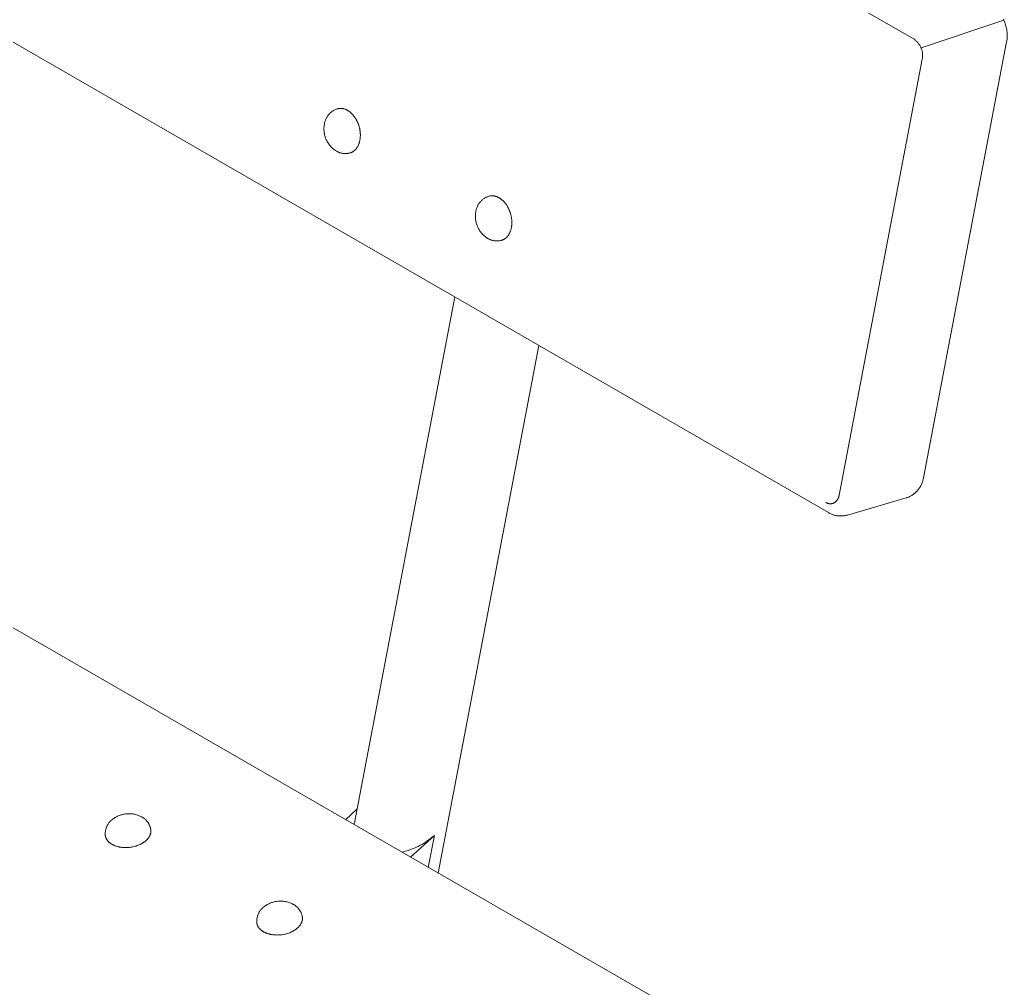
# Model space of a CAD drawing. Header units: millimetres. Extents: x -253 to 4295, y -442 to 2895.
# Drawn here: x 3971.9 to 4227, y 851.1 to 1101.4 of the extents above; entities that cross this region are included whole.
import ezdxf

# ---------------------------------------------------------------- set-up
doc = ezdxf.new("R2010")
doc.units = ezdxf.units.MM
doc.layers.add('ZANO_R', color=7, linetype='Continuous', lineweight=0)

msp = doc.modelspace()

# ---------------------------------------------------------------- linework, layer by layer
at = {"layer": 'ZANO_R'}
for p, q in [((3207.81, 1670.93), (4202.96, 1096.38)), ((4180.87, 974.03), (3185.72, 1548.59)), ((3161.99, 1410.89), (4157.14, 836.34)), ((4204.77, 1094.13), (4226.15, 1101.29)), ((4226.01, 1101.56), (4226.15, 1101.28)), ((4226.15, 1101.28), (4226.29, 1100.99)), ((4226.29, 1100.99), (4226.41, 1100.7)), ((4226.41, 1100.7), (4226.52, 1100.4)), ((4226.52, 1100.4), (4226.62, 1100.1)), ((4226.62, 1100.1), (4226.71, 1099.8)), ((4226.71, 1099.8), (4226.78, 1099.49)), ((4226.78, 1099.49), (4226.85, 1099.19)), ((4226.85, 1099.19), (4226.91, 1098.87)), ((4226.91, 1098.87), (4226.96, 1098.56)), ((4226.96, 1098.56), (4226.99, 1098.25)), ((4226.99, 1098.25), (4227.02, 1097.93)), ((4227.02, 1096.98), (4227, 1096.67)), ((4227.02, 1097.93), (4227.03, 1097.62)), ((4227.03, 1097.3), (4227.02, 1096.98)), ((4227.03, 1097.62), (4227.03, 1097.3)), ((4203.11, 1096.28), (4202.96, 1096.38)), ((4203.25, 1096.17), (4203.11, 1096.28)), ((4203.39, 1096.05), (4203.25, 1096.17)), ((4203.52, 1095.93), (4203.39, 1096.05)), ((4203.65, 1095.81), (4203.52, 1095.93)), ((4203.77, 1095.68), (4203.65, 1095.81)), ((4203.89, 1095.55), (4203.77, 1095.68)), ((4204.01, 1095.42), (4203.89, 1095.55)), ((4204.12, 1095.28), (4204.01, 1095.42)), ((4204.22, 1095.13), (4204.12, 1095.28)), ((4204.32, 1094.99), (4204.22, 1095.13)), ((4204.42, 1094.84), (4204.32, 1094.99)), ((4204.51, 1094.68), (4204.42, 1094.84)), ((4204.59, 1094.53), (4204.51, 1094.68)), ((4204.67, 1094.37), (4204.59, 1094.53)), ((4204.74, 1094.21), (4204.67, 1094.37)), ((4226.88, 1095.73), (4205.4, 983.06)), ((4226.93, 1096.04), (4226.88, 1095.73)), ((4226.97, 1096.35), (4226.93, 1096.04)), ((4227, 1096.67), (4226.97, 1096.35)), ((4204.81, 1094.04), (4204.74, 1094.21)), ((4204.87, 1093.87), (4204.81, 1094.04)), ((4204.93, 1093.71), (4204.87, 1093.87)), ((4204.98, 1093.54), (4204.93, 1093.71)), ((4205.03, 1093.36), (4204.98, 1093.54)), ((4205.07, 1093.19), (4205.03, 1093.36)), ((4205.1, 1093.01), (4205.07, 1093.19)), ((4205.12, 1092.84), (4205.1, 1093.01)), ((4205.14, 1092.66), (4205.12, 1092.84)), ((4205.16, 1092.48), (4205.14, 1092.66)), ((4205.17, 1092.31), (4205.16, 1092.48)), ((4205.16, 1091.77), (4205.17, 1091.95)), ((4205.17, 1092.13), (4205.17, 1092.31)), ((4205.17, 1091.95), (4205.17, 1092.13)), ((4205.09, 1091.24), (4183.6, 978.57)), ((4205.09, 1091.24), (4205.12, 1091.42)), ((4205.12, 1091.42), (4205.14, 1091.6)), ((4205.14, 1091.6), (4205.16, 1091.77)), ((4051.34, 1076.35), (4051.43, 1076.49)), ((4051.43, 1076.49), (4051.53, 1076.63)), ((4051.53, 1076.63), (4051.63, 1076.76)), ((4051.63, 1076.76), (4051.74, 1076.89)), ((4051.74, 1076.89), (4051.85, 1077.02)), ((4051.85, 1077.02), (4051.96, 1077.15)), ((4051.96, 1077.15), (4052.08, 1077.27)), ((4052.08, 1077.27), (4052.21, 1077.38)), ((4052.21, 1077.38), (4052.34, 1077.49)), ((4052.34, 1077.49), (4052.47, 1077.6)), ((4052.47, 1077.6), (4052.6, 1077.7)), ((4052.6, 1077.7), (4052.74, 1077.8)), ((4052.74, 1077.8), (4052.89, 1077.89)), ((4052.89, 1077.89), (4053.03, 1077.98)), ((4053.03, 1077.98), (4053.18, 1078.07)), ((4053.18, 1078.07), (4053.33, 1078.14)), ((4053.33, 1078.14), (4053.48, 1078.22)), ((4053.48, 1078.22), (4053.64, 1078.28)), ((4053.64, 1078.28), (4053.8, 1078.34)), ((4053.8, 1078.34), (4053.96, 1078.4)), ((4054.07, 1078.43), (4053.96, 1078.4)), ((4054.18, 1078.45), (4054.07, 1078.43)), ((4054.3, 1078.47), (4054.18, 1078.45)), ((4054.41, 1078.49), (4054.3, 1078.47)), ((4054.53, 1078.5), (4054.41, 1078.49)), ((4054.64, 1078.51), (4054.53, 1078.5)), ((4054.76, 1078.51), (4054.64, 1078.51)), ((4054.87, 1078.51), (4054.76, 1078.51)), ((4054.99, 1078.51), (4054.87, 1078.51)), ((4055.1, 1078.5), (4054.99, 1078.51)), ((4055.22, 1078.49), (4055.1, 1078.5)), ((4055.33, 1078.47), (4055.22, 1078.49)), ((4055.45, 1078.45), (4055.33, 1078.47)), ((4055.56, 1078.43), (4055.45, 1078.45)), ((4055.67, 1078.4), (4055.56, 1078.43)), ((4055.78, 1078.37), (4055.67, 1078.4)), ((4055.9, 1078.33), (4055.78, 1078.37)), ((4056, 1078.3), (4055.9, 1078.33)), ((4056.11, 1078.25), (4056, 1078.3)), ((4056.22, 1078.21), (4056.11, 1078.25)), ((4056.32, 1078.16), (4056.22, 1078.21)), ((4056.43, 1078.11), (4056.32, 1078.16)), ((4056.53, 1078.05), (4056.43, 1078.11)), ((4056.63, 1077.99), (4056.53, 1078.05)), ((4056.72, 1077.93), (4056.63, 1077.99)), ((4056.81, 1077.88), (4056.72, 1077.93)), ((4056.9, 1077.82), (4056.81, 1077.88)), ((4057, 1077.75), (4056.9, 1077.82)), ((4057.09, 1077.68), (4057, 1077.75)), ((4057.18, 1077.61), (4057.09, 1077.68)), ((4057.28, 1077.54), (4057.18, 1077.61)), ((4057.37, 1077.46), (4057.28, 1077.54)), ((4057.46, 1077.38), (4057.37, 1077.46)), ((4057.56, 1077.3), (4057.46, 1077.38)), ((4057.65, 1077.21), (4057.56, 1077.3)), ((4057.74, 1077.12), (4057.65, 1077.21)), ((4057.83, 1077.03), (4057.74, 1077.12)), ((4057.92, 1076.93), (4057.83, 1077.03)), ((4058.01, 1076.83), (4057.92, 1076.93)), ((4058.1, 1076.73), (4058.01, 1076.83)), ((4058.18, 1076.62), (4058.1, 1076.73)), ((4058.27, 1076.51), (4058.18, 1076.62)), ((4058.36, 1076.4), (4058.27, 1076.51)), ((4050.54, 1073.76), (4050.57, 1073.99)), ((4050.57, 1073.99), (4050.6, 1074.22)), ((4050.6, 1074.22), (4050.64, 1074.45)), ((4050.64, 1074.45), (4050.66, 1074.62)), ((4050.66, 1074.62), (4050.7, 1074.78)), ((4050.7, 1074.78), (4050.74, 1074.95)), ((4050.74, 1074.95), (4050.78, 1075.11)), ((4050.78, 1075.11), (4050.83, 1075.27)), ((4050.83, 1075.27), (4050.89, 1075.43)), ((4050.89, 1075.43), (4050.95, 1075.59)), ((4050.95, 1075.59), (4051.02, 1075.75)), ((4051.02, 1075.75), (4051.09, 1075.9)), ((4051.09, 1075.9), (4051.17, 1076.05)), ((4051.17, 1076.05), (4051.25, 1076.2)), ((4051.25, 1076.2), (4051.34, 1076.35)), ((4058.44, 1076.29), (4058.36, 1076.4)), ((4058.52, 1076.17), (4058.44, 1076.29)), ((4058.6, 1076.05), (4058.52, 1076.17)), ((4058.68, 1075.93), (4058.6, 1076.05)), ((4058.76, 1075.8), (4058.68, 1075.93)), ((4058.83, 1075.68), (4058.76, 1075.8)), ((4058.9, 1075.55), (4058.83, 1075.68)), ((4058.97, 1075.42), (4058.9, 1075.55)), ((4059.04, 1075.28), (4058.97, 1075.42)), ((4059.11, 1075.15), (4059.04, 1075.28)), ((4059.17, 1075.01), (4059.11, 1075.15)), ((4059.24, 1074.87), (4059.17, 1075.01)), ((4059.29, 1074.73), (4059.24, 1074.87)), ((4059.35, 1074.59), (4059.29, 1074.73)), ((4059.41, 1074.45), (4059.35, 1074.59)), ((4059.46, 1074.3), (4059.41, 1074.45)), ((4059.51, 1074.16), (4059.46, 1074.3)), ((4059.55, 1074.01), (4059.51, 1074.16)), ((4059.6, 1073.87), (4059.55, 1074.01)), ((4050.52, 1073.31), (4050.53, 1073.54)), ((4050.52, 1073.08), (4050.52, 1073.31)), ((4050.53, 1072.85), (4050.52, 1073.08)), ((4050.53, 1073.54), (4050.54, 1073.76)), ((4050.55, 1072.62), (4050.53, 1072.85)), ((4050.57, 1072.39), (4050.55, 1072.62)), ((4050.6, 1072.16), (4050.57, 1072.39)), ((4050.64, 1071.94), (4050.6, 1072.16)), ((4050.69, 1071.71), (4050.64, 1071.94)), ((4050.74, 1071.49), (4050.69, 1071.71)), ((4050.81, 1071.27), (4050.74, 1071.49)), ((4059.64, 1073.72), (4059.6, 1073.87)), ((4059.68, 1073.57), (4059.64, 1073.72)), ((4059.71, 1073.42), (4059.68, 1073.57)), ((4059.75, 1073.28), (4059.71, 1073.42)), ((4059.78, 1073.13), (4059.75, 1073.28)), ((4059.81, 1072.98), (4059.78, 1073.13)), ((4059.83, 1072.84), (4059.81, 1072.98)), ((4059.85, 1072.69), (4059.83, 1072.84)), ((4059.87, 1072.55), (4059.85, 1072.69)), ((4059.89, 1072.4), (4059.87, 1072.55)), ((4059.9, 1072.26), (4059.89, 1072.4)), ((4059.91, 1072.12), (4059.9, 1072.26)), ((4059.92, 1071.97), (4059.91, 1072.12)), ((4059.93, 1071.83), (4059.92, 1071.97)), ((4059.92, 1071.29), (4059.93, 1071.42)), ((4059.93, 1071.7), (4059.93, 1071.83)), ((4059.93, 1071.56), (4059.93, 1071.7)), ((4059.93, 1071.42), (4059.93, 1071.56)), ((4050.88, 1071.05), (4050.81, 1071.27)), ((4050.95, 1070.83), (4050.88, 1071.05)), ((4051.04, 1070.62), (4050.95, 1070.83)), ((4051.13, 1070.41), (4051.04, 1070.62)), ((4051.23, 1070.2), (4051.13, 1070.41)), ((4051.34, 1070), (4051.23, 1070.2)), ((4051.45, 1069.8), (4051.34, 1070)), ((4051.57, 1069.6), (4051.45, 1069.8)), ((4051.7, 1069.41), (4051.57, 1069.6)), ((4051.83, 1069.22), (4051.7, 1069.41)), ((4051.97, 1069.04), (4051.83, 1069.22)), ((4052.11, 1068.86), (4051.97, 1069.04)), ((4052.27, 1068.69), (4052.11, 1068.86)), ((4059.32, 1068.82), (4059.38, 1068.94)), ((4059.38, 1068.94), (4059.44, 1069.07)), ((4059.44, 1069.07), (4059.49, 1069.2)), ((4059.49, 1069.2), (4059.54, 1069.33)), ((4059.54, 1069.33), (4059.59, 1069.47)), ((4059.59, 1069.47), (4059.64, 1069.6)), ((4059.64, 1069.6), (4059.68, 1069.74)), ((4059.68, 1069.74), (4059.72, 1069.87)), ((4059.72, 1069.87), (4059.75, 1070.01)), ((4059.75, 1070.01), (4059.78, 1070.15)), ((4059.78, 1070.15), (4059.81, 1070.29)), ((4059.81, 1070.29), (4059.83, 1070.41)), ((4059.83, 1070.41), (4059.85, 1070.53)), ((4059.85, 1070.53), (4059.87, 1070.65)), ((4059.87, 1070.65), (4059.88, 1070.77)), ((4059.88, 1070.77), (4059.9, 1070.9)), ((4059.9, 1070.9), (4059.91, 1071.03)), ((4059.91, 1071.03), (4059.92, 1071.16)), ((4059.92, 1071.16), (4059.92, 1071.29)), ((4052.42, 1068.52), (4052.27, 1068.69)), ((4052.59, 1068.36), (4052.42, 1068.52)), ((4052.75, 1068.2), (4052.59, 1068.36)), ((4052.93, 1068.05), (4052.75, 1068.2)), ((4053.11, 1067.91), (4052.93, 1068.05)), ((4053.29, 1067.77), (4053.11, 1067.91)), ((4053.48, 1067.64), (4053.29, 1067.77)), ((4053.67, 1067.51), (4053.48, 1067.64)), ((4053.81, 1067.43), (4053.67, 1067.51)), ((4053.94, 1067.36), (4053.81, 1067.43)), ((4054.08, 1067.29), (4053.94, 1067.36)), ((4054.23, 1067.23), (4054.08, 1067.29)), ((4054.37, 1067.17), (4054.23, 1067.23)), ((4054.52, 1067.11), (4054.37, 1067.17)), ((4054.66, 1067.06), (4054.52, 1067.11)), ((4054.81, 1067.02), (4054.66, 1067.06)), ((4054.96, 1066.98), (4054.81, 1067.02)), ((4055.12, 1066.95), (4054.96, 1066.98)), ((4055.27, 1066.92), (4055.12, 1066.95)), ((4055.42, 1066.89), (4055.27, 1066.92)), ((4055.58, 1066.87), (4055.42, 1066.89)), ((4055.73, 1066.86), (4055.58, 1066.87)), ((4055.89, 1066.85), (4055.73, 1066.86)), ((4056.04, 1066.85), (4055.89, 1066.85)), ((4056.2, 1066.85), (4056.04, 1066.85)), ((4056.36, 1066.86), (4056.2, 1066.85)), ((4056.51, 1066.87), (4056.36, 1066.86)), ((4056.67, 1066.89), (4056.51, 1066.87)), ((4056.82, 1066.91), (4056.67, 1066.89)), ((4056.97, 1066.94), (4056.82, 1066.91)), ((4057.13, 1066.98), (4056.97, 1066.94)), ((4057.28, 1067.02), (4057.13, 1066.98)), ((4057.28, 1067.02), (4057.34, 1067.03)), ((4057.34, 1067.03), (4057.4, 1067.05)), ((4057.4, 1067.05), (4057.46, 1067.07)), ((4057.46, 1067.07), (4057.52, 1067.1)), ((4057.52, 1067.1), (4057.58, 1067.12)), ((4057.58, 1067.12), (4057.64, 1067.15)), ((4057.64, 1067.15), (4057.69, 1067.17)), ((4057.69, 1067.17), (4057.75, 1067.2)), ((4057.75, 1067.2), (4057.81, 1067.23)), ((4057.81, 1067.23), (4057.87, 1067.26)), ((4057.87, 1067.26), (4057.92, 1067.29)), ((4057.92, 1067.29), (4057.98, 1067.32)), ((4057.98, 1067.32), (4058.03, 1067.36)), ((4058.03, 1067.36), (4058.09, 1067.39)), ((4058.09, 1067.39), (4058.14, 1067.43)), ((4058.14, 1067.43), (4058.2, 1067.47)), ((4058.2, 1067.47), (4058.25, 1067.51)), ((4058.25, 1067.51), (4058.3, 1067.55)), ((4058.3, 1067.55), (4058.35, 1067.59)), ((4058.35, 1067.59), (4058.4, 1067.63)), ((4058.4, 1067.63), (4058.45, 1067.68)), ((4058.45, 1067.68), (4058.5, 1067.72)), ((4058.5, 1067.72), (4058.55, 1067.77)), ((4058.55, 1067.77), (4058.6, 1067.81)), ((4058.6, 1067.81), (4058.64, 1067.86)), ((4058.64, 1067.86), (4058.69, 1067.91)), ((4058.69, 1067.91), (4058.74, 1067.96)), ((4058.74, 1067.96), (4058.78, 1068.01)), ((4058.78, 1068.01), (4058.82, 1068.06)), ((4058.82, 1068.06), (4058.87, 1068.12)), ((4058.87, 1068.12), (4058.91, 1068.17)), ((4058.91, 1068.17), (4058.95, 1068.22)), ((4058.95, 1068.22), (4059.03, 1068.34)), ((4059.03, 1068.34), (4059.11, 1068.45)), ((4059.11, 1068.45), (4059.18, 1068.57)), ((4059.18, 1068.57), (4059.25, 1068.69)), ((4059.25, 1068.69), (4059.32, 1068.82)), ((4090.3, 1053.46), (4090.38, 1053.61)), ((4090.38, 1053.61), (4090.47, 1053.75)), ((4090.47, 1053.75), (4090.57, 1053.89)), ((4090.57, 1053.89), (4090.66, 1054.03)), ((4090.66, 1054.03), (4090.77, 1054.17)), ((4090.77, 1054.17), (4090.87, 1054.3)), ((4090.87, 1054.3), (4090.98, 1054.43)), ((4090.98, 1054.43), (4091.1, 1054.55)), ((4091.1, 1054.55), (4091.22, 1054.67)), ((4091.22, 1054.67), (4091.34, 1054.79)), ((4091.34, 1054.79), (4091.47, 1054.9)), ((4091.47, 1054.9), (4091.6, 1055.01)), ((4091.6, 1055.01), (4091.74, 1055.11)), ((4091.74, 1055.11), (4091.88, 1055.21)), ((4091.88, 1055.21), (4092.02, 1055.3)), ((4092.02, 1055.3), (4092.17, 1055.39)), ((4092.17, 1055.39), (4092.31, 1055.47)), ((4092.31, 1055.47), (4092.46, 1055.55)), ((4092.46, 1055.55), (4092.62, 1055.62)), ((4092.62, 1055.62), (4092.77, 1055.69)), ((4092.77, 1055.69), (4092.93, 1055.75)), ((4092.93, 1055.75), (4093.09, 1055.81)), ((4093.09, 1055.81), (4093.21, 1055.83)), ((4093.21, 1055.83), (4093.32, 1055.86)), ((4093.32, 1055.86), (4093.43, 1055.88)), ((4093.43, 1055.88), (4093.55, 1055.89)), ((4093.55, 1055.89), (4093.66, 1055.9)), ((4093.66, 1055.9), (4093.78, 1055.91)), ((4093.78, 1055.91), (4093.89, 1055.92)), ((4093.89, 1055.92), (4094.01, 1055.92)), ((4094.01, 1055.92), (4094.12, 1055.91)), ((4094.12, 1055.91), (4094.24, 1055.9)), ((4094.24, 1055.9), (4094.35, 1055.89)), ((4094.35, 1055.89), (4094.47, 1055.88)), ((4094.47, 1055.88), (4094.58, 1055.86)), ((4094.58, 1055.86), (4094.7, 1055.83)), ((4094.7, 1055.83), (4094.81, 1055.81)), ((4094.81, 1055.81), (4094.92, 1055.77)), ((4094.92, 1055.77), (4095.03, 1055.74)), ((4095.03, 1055.74), (4095.14, 1055.7)), ((4095.14, 1055.7), (4095.25, 1055.66)), ((4095.25, 1055.66), (4095.35, 1055.61)), ((4095.35, 1055.61), (4095.46, 1055.56)), ((4095.46, 1055.56), (4095.56, 1055.51)), ((4095.56, 1055.51), (4095.66, 1055.45)), ((4095.66, 1055.45), (4095.76, 1055.4)), ((4095.76, 1055.4), (4095.85, 1055.34)), ((4095.85, 1055.34), (4095.95, 1055.28)), ((4095.95, 1055.28), (4096.04, 1055.22)), ((4096.04, 1055.22), (4096.13, 1055.16)), ((4096.13, 1055.16), (4096.23, 1055.09)), ((4096.23, 1055.09), (4096.32, 1055.02)), ((4096.32, 1055.02), (4096.41, 1054.94)), ((4096.41, 1054.94), (4096.51, 1054.87)), ((4096.51, 1054.87), (4096.6, 1054.79)), ((4096.6, 1054.79), (4096.69, 1054.7)), ((4096.69, 1054.7), (4096.78, 1054.62)), ((4096.78, 1054.62), (4096.88, 1054.53)), ((4096.88, 1054.53), (4096.97, 1054.43)), ((4096.97, 1054.43), (4097.06, 1054.34)), ((4097.06, 1054.34), (4097.14, 1054.24)), ((4097.14, 1054.24), (4097.23, 1054.13)), ((4097.23, 1054.13), (4097.32, 1054.03)), ((4097.32, 1054.03), (4097.41, 1053.92)), ((4097.41, 1053.92), (4097.49, 1053.81)), ((4097.49, 1053.81), (4097.57, 1053.69)), ((4097.57, 1053.69), (4097.66, 1053.58)), ((4097.66, 1053.58), (4097.74, 1053.46)), ((4089.66, 1050.94), (4089.68, 1051.17)), ((4089.68, 1051.17), (4089.7, 1051.4)), ((4089.7, 1051.4), (4089.73, 1051.63)), ((4089.73, 1051.63), (4089.77, 1051.85)), ((4089.77, 1051.85), (4089.8, 1052.02)), ((4089.8, 1052.02), (4089.83, 1052.19)), ((4089.83, 1052.19), (4089.87, 1052.35)), ((4089.87, 1052.35), (4089.92, 1052.52)), ((4089.92, 1052.52), (4089.97, 1052.68)), ((4089.97, 1052.68), (4090.02, 1052.84)), ((4090.02, 1052.84), (4090.08, 1053)), ((4090.08, 1053), (4090.15, 1053.15)), ((4090.15, 1053.15), (4090.22, 1053.31)), ((4090.22, 1053.31), (4090.3, 1053.46)), ((4097.74, 1053.46), (4097.81, 1053.33)), ((4097.81, 1053.33), (4097.89, 1053.21)), ((4097.89, 1053.21), (4097.97, 1053.08)), ((4097.97, 1053.08), (4098.04, 1052.95)), ((4098.04, 1052.95), (4098.11, 1052.82)), ((4098.11, 1052.82), (4098.18, 1052.69)), ((4098.18, 1052.69), (4098.24, 1052.55)), ((4098.24, 1052.55), (4098.31, 1052.42)), ((4098.31, 1052.42), (4098.37, 1052.28)), ((4098.37, 1052.28), (4098.43, 1052.14)), ((4098.43, 1052.14), (4098.49, 1051.99)), ((4098.49, 1051.99), (4098.54, 1051.85)), ((4098.54, 1051.85), (4098.59, 1051.71)), ((4098.59, 1051.71), (4098.64, 1051.56)), ((4098.64, 1051.56), (4098.69, 1051.42)), ((4098.69, 1051.42), (4098.73, 1051.27)), ((4098.73, 1051.27), (4098.78, 1051.12)), ((4098.78, 1051.12), (4098.81, 1050.98)), ((4098.81, 1050.98), (4098.85, 1050.83)), ((4089.66, 1050.71), (4089.66, 1050.94)), ((4089.66, 1050.48), (4089.66, 1050.71)), ((4089.67, 1050.25), (4089.66, 1050.48)), ((4089.68, 1050.02), (4089.67, 1050.25)), ((4089.71, 1049.79), (4089.68, 1050.02)), ((4089.74, 1049.57), (4089.71, 1049.79)), ((4089.78, 1049.34), (4089.74, 1049.57)), ((4089.82, 1049.12), (4089.78, 1049.34)), ((4089.88, 1048.89), (4089.82, 1049.12)), ((4089.94, 1048.67), (4089.88, 1048.89)), ((4090.01, 1048.45), (4089.94, 1048.67)), ((4090.09, 1048.24), (4090.01, 1048.45)), ((4098.85, 1050.83), (4098.88, 1050.68)), ((4098.88, 1050.68), (4098.91, 1050.54)), ((4098.91, 1050.54), (4098.94, 1050.39)), ((4098.94, 1050.39), (4098.96, 1050.24)), ((4098.96, 1050.24), (4098.99, 1050.1)), ((4098.99, 1050.1), (4099.01, 1049.95)), ((4099.01, 1049.95), (4099.02, 1049.81)), ((4099.02, 1049.81), (4099.04, 1049.66)), ((4099.04, 1048.43), (4099.03, 1048.3)), ((4099.04, 1049.66), (4099.05, 1049.52)), ((4099.05, 1048.56), (4099.04, 1048.43)), ((4099.05, 1049.52), (4099.06, 1049.38)), ((4099.06, 1048.69), (4099.05, 1048.56)), ((4099.06, 1049.38), (4099.06, 1049.24)), ((4099.06, 1049.24), (4099.06, 1049.1)), ((4099.06, 1049.1), (4099.07, 1048.96)), ((4099.07, 1048.96), (4099.06, 1048.83)), ((4099.06, 1048.83), (4099.06, 1048.69)), ((4090.17, 1048.02), (4090.09, 1048.24)), ((4090.27, 1047.81), (4090.17, 1048.02)), ((4090.37, 1047.61), (4090.27, 1047.81)), ((4090.47, 1047.4), (4090.37, 1047.61)), ((4090.58, 1047.2), (4090.47, 1047.4)), ((4090.7, 1047.01), (4090.58, 1047.2)), ((4090.83, 1046.81), (4090.7, 1047.01)), ((4090.96, 1046.63), (4090.83, 1046.81)), ((4091.1, 1046.44), (4090.96, 1046.63)), ((4091.25, 1046.27), (4091.1, 1046.44)), ((4091.4, 1046.09), (4091.25, 1046.27)), ((4091.56, 1045.93), (4091.4, 1046.09)), ((4091.72, 1045.76), (4091.56, 1045.93)), ((4098.32, 1045.98), (4098.24, 1045.86)), ((4098.39, 1046.1), (4098.32, 1045.98)), ((4098.45, 1046.22), (4098.39, 1046.1)), ((4098.51, 1046.35), (4098.45, 1046.22)), ((4098.57, 1046.48), (4098.51, 1046.35)), ((4098.63, 1046.61), (4098.57, 1046.48)), ((4098.68, 1046.74), (4098.63, 1046.61)), ((4098.73, 1046.87), (4098.68, 1046.74)), ((4098.77, 1047.01), (4098.73, 1046.87)), ((4098.81, 1047.14), (4098.77, 1047.01)), ((4098.85, 1047.28), (4098.81, 1047.14)), ((4098.89, 1047.42), (4098.85, 1047.28)), ((4098.92, 1047.55), (4098.89, 1047.42)), ((4098.95, 1047.69), (4098.92, 1047.55)), ((4098.97, 1047.81), (4098.95, 1047.69)), ((4098.99, 1047.93), (4098.97, 1047.81)), ((4099, 1048.05), (4098.99, 1047.93)), ((4099.02, 1048.18), (4099, 1048.05)), ((4099.03, 1048.3), (4099.02, 1048.18)), ((4091.89, 1045.61), (4091.72, 1045.76)), ((4092.06, 1045.46), (4091.89, 1045.61)), ((4092.24, 1045.31), (4092.06, 1045.46)), ((4092.43, 1045.18), (4092.24, 1045.31)), ((4092.61, 1045.04), (4092.43, 1045.18)), ((4092.81, 1044.92), (4092.61, 1045.04)), ((4092.94, 1044.84), (4092.81, 1044.92)), ((4093.08, 1044.77), (4092.94, 1044.84)), ((4093.22, 1044.7), (4093.08, 1044.77)), ((4093.36, 1044.63), (4093.22, 1044.7)), ((4093.5, 1044.57), (4093.36, 1044.63)), ((4093.65, 1044.52), (4093.5, 1044.57)), ((4093.8, 1044.47), (4093.65, 1044.52)), ((4093.95, 1044.43), (4093.8, 1044.47)), ((4094.1, 1044.39), (4093.95, 1044.43)), ((4094.25, 1044.35), (4094.1, 1044.39)), ((4094.4, 1044.32), (4094.25, 1044.35)), ((4094.56, 1044.3), (4094.4, 1044.32)), ((4094.71, 1044.28), (4094.56, 1044.3)), ((4094.87, 1044.27), (4094.71, 1044.28)), ((4095.02, 1044.26), (4094.87, 1044.27)), ((4095.18, 1044.26), (4095.02, 1044.26)), ((4095.34, 1044.26), (4095.18, 1044.26)), ((4095.49, 1044.27), (4095.34, 1044.26)), ((4095.65, 1044.28), (4095.49, 1044.27)), ((4095.8, 1044.3), (4095.65, 1044.28)), ((4095.96, 1044.32), (4095.8, 1044.3)), ((4096.11, 1044.35), (4095.96, 1044.32)), ((4096.26, 1044.38), (4096.11, 1044.35)), ((4096.41, 1044.42), (4096.26, 1044.38)), ((4096.47, 1044.44), (4096.41, 1044.42)), ((4096.53, 1044.46), (4096.47, 1044.44)), ((4096.59, 1044.48), (4096.53, 1044.46)), ((4096.65, 1044.5), (4096.59, 1044.48)), ((4096.71, 1044.53), (4096.65, 1044.5)), ((4096.77, 1044.55), (4096.71, 1044.53)), ((4096.83, 1044.58), (4096.77, 1044.55)), ((4096.89, 1044.61), (4096.83, 1044.58)), ((4096.94, 1044.63), (4096.89, 1044.61)), ((4097, 1044.66), (4096.94, 1044.63)), ((4097.06, 1044.7), (4097, 1044.66)), ((4097.11, 1044.73), (4097.06, 1044.7)), ((4097.17, 1044.76), (4097.11, 1044.73)), ((4097.22, 1044.8), (4097.17, 1044.76)), ((4097.28, 1044.84), (4097.22, 1044.8)), ((4097.33, 1044.87), (4097.28, 1044.84)), ((4097.38, 1044.91), (4097.33, 1044.87)), ((4097.44, 1044.95), (4097.38, 1044.91)), ((4097.49, 1044.99), (4097.44, 1044.95)), ((4097.54, 1045.04), (4097.49, 1044.99)), ((4097.59, 1045.08), (4097.54, 1045.04)), ((4097.64, 1045.13), (4097.59, 1045.08)), ((4097.68, 1045.17), (4097.64, 1045.13)), ((4097.73, 1045.22), (4097.68, 1045.17)), ((4097.78, 1045.27), (4097.73, 1045.22)), ((4097.83, 1045.32), (4097.78, 1045.27)), ((4097.87, 1045.37), (4097.83, 1045.32)), ((4097.92, 1045.42), (4097.87, 1045.37)), ((4097.96, 1045.47), (4097.92, 1045.42)), ((4098, 1045.52), (4097.96, 1045.47)), ((4098.04, 1045.58), (4098, 1045.52)), ((4098.09, 1045.63), (4098.04, 1045.58)), ((4098.17, 1045.74), (4098.09, 1045.63)), ((4098.24, 1045.86), (4098.17, 1045.74)), ((4058.4, 893.89), (4084.31, 1029.78)), ((4106.06, 1017.23), (4080.06, 880.84)), ((4205.2, 982.17), (4205.13, 981.96)), ((4205.26, 982.39), (4205.2, 982.17)), ((4205.31, 982.61), (4205.26, 982.39)), ((4205.36, 982.83), (4205.31, 982.61)), ((4205.4, 983.06), (4205.36, 982.83)), ((4203.76, 979.63), (4203.6, 979.47)), ((4203.91, 979.8), (4203.76, 979.63)), ((4204.05, 979.98), (4203.91, 979.8)), ((4204.19, 980.16), (4204.05, 979.98)), ((4204.32, 980.34), (4204.19, 980.16)), ((4204.45, 980.53), (4204.32, 980.34)), ((4204.57, 980.72), (4204.45, 980.53)), ((4204.68, 980.92), (4204.57, 980.72)), ((4204.78, 981.12), (4204.68, 980.92)), ((4204.88, 981.33), (4204.78, 981.12)), ((4204.97, 981.53), (4204.88, 981.33)), ((4205.05, 981.74), (4204.97, 981.53)), ((4205.13, 981.96), (4205.05, 981.74)), ((4182.83, 976.98), (4182.9, 977.05)), ((4182.9, 977.05), (4182.96, 977.11)), ((4182.96, 977.11), (4183.02, 977.18)), ((4183.02, 977.18), (4183.07, 977.25)), ((4183.07, 977.25), (4183.13, 977.32)), ((4183.13, 977.32), (4183.18, 977.4)), ((4183.18, 977.4), (4183.23, 977.47)), ((4183.23, 977.47), (4183.27, 977.55)), ((4183.27, 977.55), (4183.31, 977.63)), ((4183.31, 977.63), (4183.36, 977.71)), ((4183.36, 977.71), (4183.39, 977.79)), ((4183.39, 977.79), (4183.43, 977.88)), ((4183.43, 977.88), (4183.46, 977.96)), ((4183.46, 977.96), (4183.49, 978.05)), ((4183.49, 978.05), (4183.52, 978.13)), ((4183.52, 978.13), (4183.54, 978.22)), ((4183.54, 978.22), (4183.56, 978.31)), ((4183.56, 978.31), (4183.58, 978.4)), ((4183.58, 978.4), (4183.59, 978.48)), ((4183.59, 978.48), (4183.6, 978.57)), ((4200.93, 977.82), (4185.74, 973.39)), ((4201.15, 977.89), (4200.93, 977.82)), ((4201.36, 977.97), (4201.15, 977.89)), ((4201.57, 978.06), (4201.36, 977.97)), ((4201.77, 978.16), (4201.57, 978.06)), ((4201.97, 978.26), (4201.77, 978.16)), ((4202.17, 978.37), (4201.97, 978.26)), ((4202.37, 978.48), (4202.17, 978.37)), ((4202.56, 978.6), (4202.37, 978.48)), ((4202.74, 978.73), (4202.56, 978.6)), ((4202.93, 978.87), (4202.74, 978.73)), ((4203.1, 979.01), (4202.93, 978.87)), ((4203.28, 979.16), (4203.1, 979.01)), ((4203.44, 979.31), (4203.28, 979.16)), ((4203.6, 979.47), (4203.44, 979.31)), ((4180.2, 976.63), (4180.14, 976.67)), ((4180.27, 976.59), (4180.2, 976.63)), ((4180.34, 976.55), (4180.27, 976.59)), ((4180.41, 976.52), (4180.34, 976.55)), ((4180.48, 976.49), (4180.41, 976.52)), ((4180.55, 976.46), (4180.48, 976.49)), ((4180.63, 976.44), (4180.55, 976.46)), ((4180.7, 976.41), (4180.63, 976.44)), ((4180.78, 976.39), (4180.7, 976.41)), ((4180.85, 976.37), (4180.78, 976.39)), ((4180.93, 976.36), (4180.85, 976.37)), ((4181.01, 976.34), (4180.93, 976.36)), ((4181.08, 976.33), (4181.01, 976.34)), ((4181.16, 976.33), (4181.08, 976.33)), ((4181.24, 976.32), (4181.16, 976.33)), ((4181.32, 976.32), (4181.24, 976.32)), ((4181.39, 976.32), (4181.32, 976.32)), ((4181.47, 976.32), (4181.39, 976.32)), ((4181.55, 976.33), (4181.47, 976.32)), ((4181.63, 976.34), (4181.55, 976.33)), ((4181.7, 976.35), (4181.63, 976.34)), ((4181.78, 976.36), (4181.7, 976.35)), ((4181.86, 976.38), (4181.78, 976.36)), ((4181.93, 976.4), (4181.86, 976.38)), ((4181.93, 976.4), (4182.01, 976.43)), ((4182.01, 976.43), (4182.1, 976.47)), ((4182.1, 976.47), (4182.18, 976.51)), ((4182.18, 976.51), (4182.26, 976.55)), ((4182.26, 976.55), (4182.34, 976.59)), ((4182.34, 976.59), (4182.41, 976.64)), ((4182.41, 976.64), (4182.49, 976.69)), ((4182.49, 976.69), (4182.56, 976.75)), ((4182.56, 976.75), (4182.63, 976.8)), ((4182.63, 976.8), (4182.7, 976.86)), ((4182.7, 976.86), (4182.77, 976.92)), ((4182.77, 976.92), (4182.83, 976.98)), ((4181.06, 973.93), (4180.87, 974.03)), ((4181.24, 973.83), (4181.06, 973.93)), ((4181.43, 973.74), (4181.24, 973.83)), ((4181.62, 973.65), (4181.43, 973.74)), ((4181.82, 973.57), (4181.62, 973.65)), ((4182.01, 973.5), (4181.82, 973.57)), ((4182.21, 973.44), (4182.01, 973.5)), ((4182.42, 973.38), (4182.21, 973.44)), ((4182.62, 973.33), (4182.42, 973.38)), ((4182.82, 973.28), (4182.62, 973.33)), ((4183.03, 973.24), (4182.82, 973.28)), ((4183.24, 973.21), (4183.03, 973.24)), ((4183.45, 973.19), (4183.24, 973.21)), ((4183.66, 973.17), (4183.45, 973.19)), ((4183.87, 973.16), (4183.66, 973.17)), ((4184.08, 973.16), (4183.87, 973.16)), ((4184.29, 973.16), (4184.08, 973.16)), ((4184.5, 973.17), (4184.29, 973.16)), ((4184.71, 973.19), (4184.5, 973.17)), ((4184.91, 973.22), (4184.71, 973.19)), ((4185.12, 973.25), (4184.91, 973.22)), ((4185.33, 973.29), (4185.12, 973.25)), ((4185.53, 973.34), (4185.33, 973.29)), ((4185.74, 973.39), (4185.53, 973.34)), ((3996.75, 895.32), (3996.96, 895.43)), ((3996.96, 895.43), (3997.18, 895.54)), ((3997.18, 895.54), (3997.4, 895.64)), ((3997.4, 895.64), (3997.62, 895.73)), ((3997.62, 895.73), (3997.85, 895.82)), ((3997.85, 895.82), (3998.08, 895.89)), ((3998.08, 895.89), (3998.31, 895.96)), ((3998.31, 895.96), (3998.54, 896.02)), ((3998.54, 896.02), (3998.78, 896.07)), ((3998.78, 896.07), (3999.01, 896.12)), ((3999.01, 896.12), (3999.25, 896.15)), ((3999.25, 896.15), (3999.49, 896.18)), ((3999.49, 896.18), (3999.73, 896.2)), ((3999.73, 896.2), (3999.98, 896.21)), ((3999.98, 896.21), (4000.22, 896.21)), ((4000.22, 896.21), (4000.46, 896.21)), ((4000.46, 896.21), (4000.7, 896.19)), ((4000.7, 896.19), (4000.94, 896.17)), ((4000.94, 896.17), (4001.18, 896.14)), ((4001.18, 896.14), (4001.42, 896.1)), ((4001.42, 896.1), (4001.65, 896.05)), ((4001.65, 896.05), (4001.89, 895.99)), ((4001.89, 895.99), (4002.12, 895.93)), ((4002.12, 895.93), (4002.35, 895.86)), ((4002.35, 895.86), (4002.58, 895.78)), ((4002.58, 895.78), (4002.81, 895.69)), ((4002.81, 895.69), (4003.03, 895.59)), ((4003.03, 895.59), (4003.24, 895.49)), ((4003.24, 895.49), (4003.46, 895.38)), ((4003.46, 895.38), (4003.6, 895.3)), ((4056.11, 894.67), (4059.06, 897.35)), ((3994.33, 892.69), (3994.4, 892.84)), ((3994.4, 892.84), (3994.46, 892.99)), ((3994.46, 892.99), (3994.53, 893.13)), ((3994.53, 893.13), (3994.61, 893.27)), ((3994.61, 893.27), (3994.69, 893.42)), ((3994.69, 893.42), (3994.78, 893.55)), ((3994.78, 893.55), (3994.87, 893.69)), ((3994.87, 893.69), (3994.96, 893.82)), ((3994.96, 893.82), (3995.06, 893.95)), ((3995.06, 893.95), (3995.16, 894.07)), ((3995.16, 894.07), (3995.27, 894.2)), ((3995.27, 894.2), (3995.38, 894.31)), ((3995.38, 894.31), (3995.5, 894.43)), ((3995.5, 894.43), (3995.62, 894.54)), ((3995.62, 894.54), (3995.74, 894.64)), ((3995.74, 894.64), (3995.87, 894.74)), ((3995.87, 894.74), (3996, 894.84)), ((3996, 894.84), (3996.14, 894.93)), ((3996.14, 894.93), (3996.34, 895.07)), ((3996.34, 895.07), (3996.54, 895.2)), ((3996.54, 895.2), (3996.75, 895.32)), ((4003.6, 895.3), (4003.73, 895.22)), ((4003.73, 895.22), (4003.86, 895.13)), ((4003.86, 895.13), (4003.99, 895.04)), ((4003.99, 895.04), (4004.12, 894.95)), ((4004.12, 894.95), (4004.24, 894.85)), ((4004.24, 894.85), (4004.36, 894.75)), ((4004.36, 894.75), (4004.47, 894.64)), ((4004.47, 894.64), (4004.58, 894.53)), ((4004.58, 894.53), (4004.69, 894.41)), ((4004.69, 894.41), (4004.8, 894.29)), ((4004.8, 894.29), (4004.89, 894.17)), ((4004.89, 894.17), (4004.99, 894.05)), ((4004.99, 894.05), (4005.08, 893.92)), ((4005.08, 893.92), (4005.17, 893.79)), ((4005.17, 893.79), (4005.25, 893.65)), ((4005.25, 893.65), (4005.32, 893.51)), ((4005.32, 893.51), (4005.39, 893.37)), ((4005.39, 893.37), (4005.46, 893.23)), ((4005.46, 893.23), (4005.52, 893.09)), ((4005.52, 893.09), (4005.58, 892.94)), ((4005.58, 892.94), (4005.63, 892.79)), ((4058.36, 893.64), (4058.32, 893.39)), ((4058.4, 893.89), (4058.36, 893.64)), ((3994.02, 891.1), (3994.03, 891.26)), ((3994.02, 890.94), (3994.02, 891.1)), ((3994.03, 890.77), (3994.02, 890.94)), ((3994.03, 891.26), (3994.04, 891.42)), ((3994.04, 890.61), (3994.03, 890.77)), ((3994.04, 891.42), (3994.06, 891.58)), ((3994.04, 890.61), (3994.04, 890.57)), ((3994.04, 890.57), (3994.05, 890.52)), ((3994.05, 890.52), (3994.06, 890.48)), ((3994.06, 891.58), (3994.08, 891.75)), ((3994.06, 890.48), (3994.07, 890.43)), ((3994.07, 890.43), (3994.07, 890.39)), ((3994.07, 890.39), (3994.08, 890.35)), ((3994.08, 891.75), (3994.11, 891.91)), ((3994.08, 890.35), (3994.09, 890.3)), ((3994.09, 890.3), (3994.11, 890.26)), ((3994.11, 891.91), (3994.14, 892.06)), ((3994.14, 892.06), (3994.18, 892.22)), ((3994.18, 892.22), (3994.23, 892.38)), ((3994.23, 892.38), (3994.28, 892.53)), ((3994.28, 892.53), (3994.33, 892.69)), ((4005.37, 890.21), (4005.43, 890.31)), ((4005.43, 890.31), (4005.49, 890.42)), ((4005.49, 890.42), (4005.54, 890.52)), ((4005.54, 890.52), (4005.57, 890.57)), ((4005.57, 890.57), (4005.59, 890.62)), ((4005.59, 890.62), (4005.61, 890.68)), ((4005.61, 890.68), (4005.63, 890.73)), ((4005.63, 892.79), (4005.68, 892.64)), ((4005.63, 890.73), (4005.65, 890.78)), ((4005.65, 890.78), (4005.67, 890.84)), ((4005.67, 890.84), (4005.69, 890.89)), ((4005.68, 892.64), (4005.72, 892.49)), ((4005.69, 890.89), (4005.71, 890.94)), ((4005.71, 890.94), (4005.72, 891)), ((4005.72, 892.49), (4005.76, 892.34)), ((4005.72, 891), (4005.74, 891.05)), ((4005.74, 891.05), (4005.75, 891.11)), ((4005.75, 891.11), (4005.77, 891.16)), ((4005.76, 892.34), (4005.79, 892.18)), ((4005.77, 891.16), (4005.78, 891.21)), ((4005.78, 891.21), (4005.79, 891.27)), ((4005.79, 892.18), (4005.81, 892.03)), ((4005.79, 891.27), (4005.8, 891.32)), ((4005.8, 891.32), (4005.81, 891.38)), ((4005.82, 891.97), (4005.81, 892.03)), ((4005.81, 891.43), (4005.82, 891.49)), ((4005.81, 891.38), (4005.81, 891.43)), ((4005.82, 891.92), (4005.82, 891.97)), ((4005.83, 891.87), (4005.82, 891.92)), ((4005.82, 891.54), (4005.83, 891.6)), ((4005.82, 891.49), (4005.82, 891.54)), ((4005.83, 891.81), (4005.83, 891.87)), ((4005.83, 891.76), (4005.83, 891.81)), ((4005.83, 891.7), (4005.83, 891.76)), ((4005.83, 891.65), (4005.83, 891.7)), ((4005.83, 891.6), (4005.83, 891.65)), ((4072.88, 884.99), (4079.04, 890.62)), ((4079.04, 890.62), (4077.46, 882.34)), ((4078.56, 890.21), (4079.04, 890.62)), ((3994.11, 890.26), (3994.12, 890.21)), ((3994.12, 890.21), (3994.13, 890.17)), ((3994.13, 890.17), (3994.15, 890.13)), ((3994.15, 890.13), (3994.16, 890.08)), ((3994.16, 890.08), (3994.19, 890)), ((3994.19, 890), (3994.23, 889.92)), ((3994.23, 889.92), (3994.26, 889.83)), ((3994.26, 889.83), (3994.3, 889.75)), ((3994.3, 889.75), (3994.35, 889.67)), ((3994.35, 889.67), (3994.39, 889.59)), ((3994.39, 889.59), (3994.44, 889.51)), ((3994.44, 889.51), (3994.49, 889.43)), ((3994.49, 889.43), (3994.55, 889.36)), ((3994.55, 889.36), (3994.6, 889.28)), ((3994.6, 889.28), (3994.66, 889.21)), ((3994.66, 889.21), (3994.72, 889.14)), ((3994.72, 889.14), (3994.78, 889.07)), ((3994.78, 889.07), (3994.85, 889)), ((3994.85, 889), (3994.92, 888.93)), ((3994.92, 888.93), (3994.99, 888.86)), ((3994.99, 888.86), (3995.06, 888.8)), ((3995.06, 888.8), (3995.13, 888.74)), ((3995.13, 888.74), (3995.2, 888.68)), ((3995.2, 888.68), (3995.28, 888.62)), ((3995.28, 888.62), (3995.36, 888.56)), ((3995.36, 888.56), (3995.44, 888.5)), ((3995.44, 888.5), (3995.52, 888.45)), ((3995.52, 888.45), (3995.6, 888.4)), ((3995.6, 888.4), (3995.68, 888.35)), ((3995.68, 888.35), (3995.77, 888.3)), ((3995.77, 888.3), (3995.86, 888.24)), ((3995.86, 888.24), (3995.96, 888.19)), ((3995.96, 888.19), (3996.06, 888.14)), ((3996.06, 888.14), (3996.16, 888.09)), ((3996.16, 888.09), (3996.27, 888.04)), ((3996.27, 888.04), (3996.37, 888)), ((3996.37, 888), (3996.49, 887.95)), ((3996.49, 887.95), (3996.6, 887.91)), ((3996.6, 887.91), (3996.72, 887.86)), ((3996.72, 887.86), (3996.83, 887.82)), ((3996.83, 887.82), (3996.96, 887.78)), ((3996.96, 887.78), (3997.08, 887.75)), ((3997.08, 887.75), (3997.21, 887.71)), ((4001.45, 887.71), (4001.74, 887.78)), ((4001.74, 887.78), (4002.02, 887.86)), ((4002.02, 887.86), (4002.29, 887.96)), ((4002.29, 887.96), (4002.56, 888.05)), ((4002.56, 888.05), (4002.81, 888.16)), ((4002.81, 888.16), (4002.94, 888.22)), ((4002.94, 888.22), (4003.06, 888.27)), ((4003.06, 888.27), (4003.18, 888.33)), ((4003.18, 888.33), (4003.29, 888.39)), ((4003.29, 888.39), (4003.4, 888.45)), ((4003.4, 888.45), (4003.51, 888.51)), ((4003.51, 888.51), (4003.62, 888.57)), ((4003.62, 888.57), (4003.73, 888.64)), ((4003.73, 888.64), (4003.83, 888.7)), ((4003.83, 888.7), (4003.93, 888.77)), ((4003.93, 888.77), (4004.02, 888.83)), ((4004.02, 888.83), (4004.12, 888.9)), ((4004.12, 888.9), (4004.22, 888.97)), ((4004.22, 888.97), (4004.31, 889.05)), ((4004.31, 889.05), (4004.41, 889.13)), ((4004.41, 889.13), (4004.5, 889.21)), ((4004.5, 889.21), (4004.6, 889.29)), ((4004.6, 889.29), (4004.69, 889.37)), ((4004.69, 889.37), (4004.77, 889.46)), ((4004.77, 889.46), (4004.86, 889.55)), ((4004.86, 889.55), (4004.94, 889.64)), ((4004.94, 889.64), (4005.02, 889.73)), ((4005.02, 889.73), (4005.1, 889.82)), ((4005.1, 889.82), (4005.17, 889.92)), ((4005.17, 889.92), (4005.24, 890.01)), ((4005.24, 890.01), (4005.31, 890.11)), ((4005.31, 890.11), (4005.37, 890.21)), ((4074.27, 887.5), (4074.85, 887.77)), ((4074.85, 887.77), (4075.41, 888.07)), ((4075.41, 888.07), (4075.96, 888.38)), ((4075.96, 888.38), (4076.51, 888.71)), ((4076.51, 888.71), (4077.04, 889.06)), ((4077.04, 889.06), (4077.56, 889.43)), ((4077.56, 889.43), (4078.06, 889.81)), ((4078.06, 889.81), (4078.56, 890.21)), ((3997.21, 887.71), (3997.34, 887.68)), ((3997.34, 887.68), (3997.47, 887.65)), ((3997.47, 887.65), (3997.6, 887.62)), ((3997.6, 887.62), (3997.74, 887.59)), ((3997.74, 887.59), (3997.88, 887.56)), ((3997.88, 887.56), (3998.02, 887.54)), ((3998.02, 887.54), (3998.16, 887.52)), ((3998.16, 887.52), (3998.3, 887.5)), ((3998.3, 887.5), (3998.44, 887.49)), ((3998.44, 887.49), (3998.74, 887.46)), ((3998.74, 887.46), (3999.04, 887.45)), ((3999.04, 887.45), (3999.34, 887.45)), ((3999.34, 887.45), (3999.64, 887.45)), ((3999.64, 887.45), (3999.95, 887.47)), ((3999.95, 887.47), (4000.25, 887.5)), ((4000.25, 887.5), (4000.56, 887.53)), ((4000.56, 887.53), (4000.86, 887.58)), ((4000.86, 887.58), (4001.16, 887.64)), ((4001.16, 887.64), (4001.45, 887.71)), ((4070.68, 886.26), (4071.29, 886.42)), ((4071.29, 886.42), (4071.9, 886.59)), ((4071.9, 886.59), (4072.51, 886.79)), ((4072.51, 886.79), (4073.1, 887.01)), ((4073.1, 887.01), (4073.69, 887.24)), ((4073.69, 887.24), (4074.27, 887.5)), ((4035.27, 872.34), (4035.47, 872.47)), ((4035.47, 872.47), (4035.68, 872.6)), ((4035.68, 872.6), (4035.88, 872.72)), ((4035.88, 872.72), (4036.1, 872.84)), ((4036.1, 872.84), (4036.31, 872.95)), ((4036.31, 872.95), (4036.53, 873.05)), ((4036.53, 873.05), (4036.76, 873.14)), ((4036.76, 873.14), (4036.98, 873.22)), ((4036.98, 873.22), (4037.21, 873.3)), ((4037.21, 873.3), (4037.44, 873.37)), ((4037.44, 873.37), (4037.68, 873.43)), ((4037.68, 873.43), (4037.91, 873.48)), ((4037.91, 873.48), (4038.15, 873.52)), ((4038.15, 873.52), (4038.39, 873.56)), ((4038.39, 873.56), (4038.63, 873.59)), ((4038.63, 873.59), (4038.87, 873.61)), ((4038.87, 873.61), (4039.11, 873.62)), ((4039.11, 873.62), (4039.35, 873.62)), ((4039.35, 873.62), (4039.59, 873.61)), ((4039.59, 873.61), (4039.83, 873.6)), ((4039.83, 873.6), (4040.08, 873.57)), ((4040.08, 873.57), (4040.31, 873.54)), ((4040.31, 873.54), (4040.55, 873.5)), ((4040.55, 873.5), (4040.79, 873.46)), ((4040.79, 873.46), (4041.02, 873.4)), ((4041.02, 873.4), (4041.26, 873.33)), ((4041.26, 873.33), (4041.49, 873.26)), ((4041.49, 873.26), (4041.72, 873.18)), ((4041.72, 873.18), (4041.94, 873.09)), ((4041.94, 873.09), (4042.16, 873)), ((4042.16, 873), (4042.38, 872.89)), ((4042.38, 872.89), (4042.59, 872.78)), ((4042.59, 872.78), (4042.73, 872.71)), ((4042.73, 872.71), (4042.87, 872.63)), ((4042.87, 872.63), (4043, 872.54)), ((4043, 872.54), (4043.13, 872.45)), ((4043.13, 872.45), (4043.25, 872.35)), ((4033.36, 869.78), (4033.41, 869.94)), ((4033.41, 869.94), (4033.47, 870.09)), ((4033.47, 870.09), (4033.53, 870.24)), ((4033.53, 870.24), (4033.6, 870.39)), ((4033.6, 870.39), (4033.67, 870.54)), ((4033.67, 870.54), (4033.74, 870.68)), ((4033.74, 870.68), (4033.83, 870.82)), ((4033.83, 870.82), (4033.91, 870.96)), ((4033.91, 870.96), (4034, 871.09)), ((4034, 871.09), (4034.1, 871.23)), ((4034.1, 871.23), (4034.2, 871.35)), ((4034.2, 871.35), (4034.3, 871.48)), ((4034.3, 871.48), (4034.41, 871.6)), ((4034.41, 871.6), (4034.52, 871.72)), ((4034.52, 871.72), (4034.64, 871.83)), ((4034.64, 871.83), (4034.76, 871.94)), ((4034.76, 871.94), (4034.88, 872.05)), ((4034.88, 872.05), (4035.01, 872.15)), ((4035.01, 872.15), (4035.14, 872.24)), ((4035.14, 872.24), (4035.27, 872.34)), ((4043.25, 872.35), (4043.37, 872.26)), ((4043.37, 872.26), (4043.49, 872.15)), ((4043.49, 872.15), (4043.61, 872.04)), ((4043.61, 872.04), (4043.72, 871.93)), ((4043.72, 871.93), (4043.83, 871.82)), ((4043.83, 871.82), (4043.93, 871.7)), ((4043.93, 871.7), (4044.03, 871.58)), ((4044.03, 871.58), (4044.12, 871.45)), ((4044.12, 871.45), (4044.21, 871.32)), ((4044.21, 871.32), (4044.3, 871.19)), ((4044.3, 871.19), (4044.38, 871.06)), ((4044.38, 871.06), (4044.46, 870.92)), ((4044.46, 870.92), (4044.53, 870.78)), ((4044.53, 870.78), (4044.6, 870.64)), ((4044.6, 870.64), (4044.66, 870.49)), ((4044.66, 870.49), (4044.72, 870.35)), ((4044.72, 870.35), (4044.77, 870.2)), ((4044.77, 870.2), (4044.81, 870.05)), ((4044.81, 870.05), (4044.86, 869.9)), ((4044.86, 869.9), (4044.89, 869.74)), ((4033.16, 868.67), (4033.18, 868.83)), ((4033.16, 868.5), (4033.16, 868.67)), ((4033.16, 868.34), (4033.16, 868.5)), ((4033.16, 868.18), (4033.16, 868.34)), ((4033.17, 868.02), (4033.16, 868.18)), ((4033.18, 867.97), (4033.17, 868.02)), ((4033.18, 868.83), (4033.19, 868.99)), ((4033.18, 867.93), (4033.18, 867.97)), ((4033.19, 867.88), (4033.18, 867.93)), ((4033.19, 868.99), (4033.22, 869.15)), ((4033.2, 867.84), (4033.19, 867.88)), ((4033.21, 867.79), (4033.2, 867.84)), ((4033.22, 867.75), (4033.21, 867.79)), ((4033.22, 869.15), (4033.25, 869.31)), ((4033.23, 867.71), (4033.22, 867.75)), ((4033.24, 867.66), (4033.23, 867.71)), ((4033.25, 867.62), (4033.24, 867.66)), ((4033.25, 869.31), (4033.28, 869.47)), ((4033.27, 867.58), (4033.25, 867.62)), ((4033.28, 867.53), (4033.27, 867.58)), ((4033.28, 869.47), (4033.32, 869.63)), ((4033.29, 867.49), (4033.28, 867.53)), ((4033.33, 867.4), (4033.29, 867.49)), ((4033.32, 869.63), (4033.36, 869.78)), ((4033.36, 867.32), (4033.33, 867.4)), ((4033.4, 867.24), (4033.36, 867.32)), ((4044.31, 867.32), (4044.23, 867.23)), ((4044.38, 867.42), (4044.31, 867.32)), ((4044.44, 867.52), (4044.38, 867.42)), ((4044.51, 867.62), (4044.44, 867.52)), ((4044.57, 867.72), (4044.51, 867.62)), ((4044.62, 867.82), (4044.57, 867.72)), ((4044.68, 867.93), (4044.62, 867.82)), ((4044.7, 867.98), (4044.68, 867.93)), ((4044.72, 868.03), (4044.7, 867.98)), ((4044.75, 868.08), (4044.72, 868.03)), ((4044.77, 868.14), (4044.75, 868.08)), ((4044.79, 868.19), (4044.77, 868.14)), ((4044.81, 868.24), (4044.79, 868.19)), ((4044.83, 868.3), (4044.81, 868.24)), ((4044.84, 868.35), (4044.83, 868.3)), ((4044.86, 868.4), (4044.84, 868.35)), ((4044.87, 868.46), (4044.86, 868.4)), ((4044.89, 868.51), (4044.87, 868.46)), ((4044.89, 869.74), (4044.92, 869.59)), ((4044.9, 868.57), (4044.89, 868.51)), ((4044.91, 868.62), (4044.9, 868.57)), ((4044.92, 868.67), (4044.91, 868.62)), ((4044.92, 869.59), (4044.95, 869.43)), ((4044.93, 868.73), (4044.92, 868.67)), ((4044.94, 868.78), (4044.93, 868.73)), ((4044.95, 868.84), (4044.94, 868.78)), ((4044.95, 869.43), (4044.95, 869.38)), ((4044.95, 869.38), (4044.96, 869.33)), ((4044.96, 868.95), (4044.95, 868.89)), ((4044.95, 868.89), (4044.95, 868.84)), ((4044.96, 869.33), (4044.96, 869.27)), ((4044.96, 869.27), (4044.96, 869.22)), ((4044.96, 869.22), (4044.96, 869.16)), ((4044.96, 869.16), (4044.96, 869.11)), ((4044.96, 869.11), (4044.96, 869.06)), ((4044.96, 869.06), (4044.96, 869)), ((4044.96, 869), (4044.96, 868.95)), ((4033.44, 867.15), (4033.4, 867.24)), ((4033.48, 867.07), (4033.44, 867.15)), ((4033.53, 866.99), (4033.48, 867.07)), ((4033.58, 866.92), (4033.53, 866.99)), ((4033.63, 866.84), (4033.58, 866.92)), ((4033.68, 866.76), (4033.63, 866.84)), ((4033.74, 866.69), (4033.68, 866.76)), ((4033.8, 866.61), (4033.74, 866.69)), ((4033.86, 866.54), (4033.8, 866.61)), ((4033.92, 866.47), (4033.86, 866.54)), ((4033.98, 866.4), (4033.92, 866.47)), ((4034.05, 866.34), (4033.98, 866.4)), ((4034.12, 866.27), (4034.05, 866.34)), ((4034.19, 866.21), (4034.12, 866.27)), ((4034.27, 866.14), (4034.19, 866.21)), ((4034.34, 866.08), (4034.27, 866.14)), ((4034.42, 866.02), (4034.34, 866.08)), ((4034.49, 865.97), (4034.42, 866.02)), ((4034.57, 865.91), (4034.49, 865.97)), ((4034.65, 865.85), (4034.57, 865.91)), ((4034.73, 865.8), (4034.65, 865.85)), ((4034.82, 865.75), (4034.73, 865.8)), ((4034.9, 865.7), (4034.82, 865.75)), ((4035, 865.65), (4034.9, 865.7)), ((4035.09, 865.6), (4035, 865.65)), ((4035.19, 865.55), (4035.09, 865.6)), ((4035.3, 865.5), (4035.19, 865.55)), ((4035.4, 865.45), (4035.3, 865.5)), ((4035.51, 865.4), (4035.4, 865.45)), ((4035.62, 865.35), (4035.51, 865.4)), ((4035.73, 865.31), (4035.62, 865.35)), ((4035.85, 865.27), (4035.73, 865.31)), ((4035.97, 865.23), (4035.85, 865.27)), ((4036.09, 865.19), (4035.97, 865.23)), ((4036.22, 865.15), (4036.09, 865.19)), ((4036.34, 865.12), (4036.22, 865.15)), ((4036.47, 865.08), (4036.34, 865.12)), ((4036.6, 865.05), (4036.47, 865.08)), ((4036.74, 865.02), (4036.6, 865.05)), ((4036.87, 865), (4036.74, 865.02)), ((4037.01, 864.97), (4036.87, 865)), ((4037.15, 864.95), (4037.01, 864.97)), ((4037.29, 864.93), (4037.15, 864.95)), ((4037.44, 864.91), (4037.29, 864.93)), ((4037.58, 864.89), (4037.44, 864.91)), ((4037.87, 864.87), (4037.58, 864.89)), ((4038.17, 864.86), (4037.87, 864.87)), ((4038.47, 864.85), (4038.17, 864.86)), ((4038.78, 864.86), (4038.47, 864.85)), ((4039.08, 864.87), (4038.78, 864.86)), ((4039.39, 864.9), (4039.08, 864.87)), ((4039.69, 864.94), (4039.39, 864.9)), ((4040, 864.99), (4039.69, 864.94)), ((4040.29, 865.04), (4040, 864.99)), ((4040.59, 865.11), (4040.29, 865.04)), ((4040.87, 865.19), (4040.59, 865.11)), ((4041.16, 865.27), (4040.87, 865.19)), ((4041.43, 865.36), (4041.16, 865.27)), ((4041.69, 865.46), (4041.43, 865.36)), ((4041.95, 865.57), (4041.69, 865.46)), ((4042.07, 865.62), (4041.95, 865.57)), ((4042.19, 865.68), (4042.07, 865.62)), ((4042.31, 865.74), (4042.19, 865.68)), ((4042.43, 865.79), (4042.31, 865.74)), ((4042.54, 865.85), (4042.43, 865.79)), ((4042.65, 865.92), (4042.54, 865.85)), ((4042.76, 865.98), (4042.65, 865.92)), ((4042.86, 866.04), (4042.76, 865.98)), ((4042.96, 866.11), (4042.86, 866.04)), ((4043.06, 866.17), (4042.96, 866.11)), ((4043.16, 866.24), (4043.06, 866.17)), ((4043.25, 866.3), (4043.16, 866.24)), ((4043.35, 866.38), (4043.25, 866.3)), ((4043.45, 866.45), (4043.35, 866.38)), ((4043.55, 866.53), (4043.45, 866.45)), ((4043.64, 866.61), (4043.55, 866.53)), ((4043.73, 866.69), (4043.64, 866.61)), ((4043.82, 866.78), (4043.73, 866.69)), ((4043.91, 866.86), (4043.82, 866.78)), ((4043.99, 866.95), (4043.91, 866.86)), ((4044.08, 867.04), (4043.99, 866.95)), ((4044.16, 867.13), (4044.08, 867.04)), ((4044.23, 867.23), (4044.16, 867.13))]:
    msp.add_line(p, q, dxfattribs=at)

doc.saveas('drawing.dxf')
